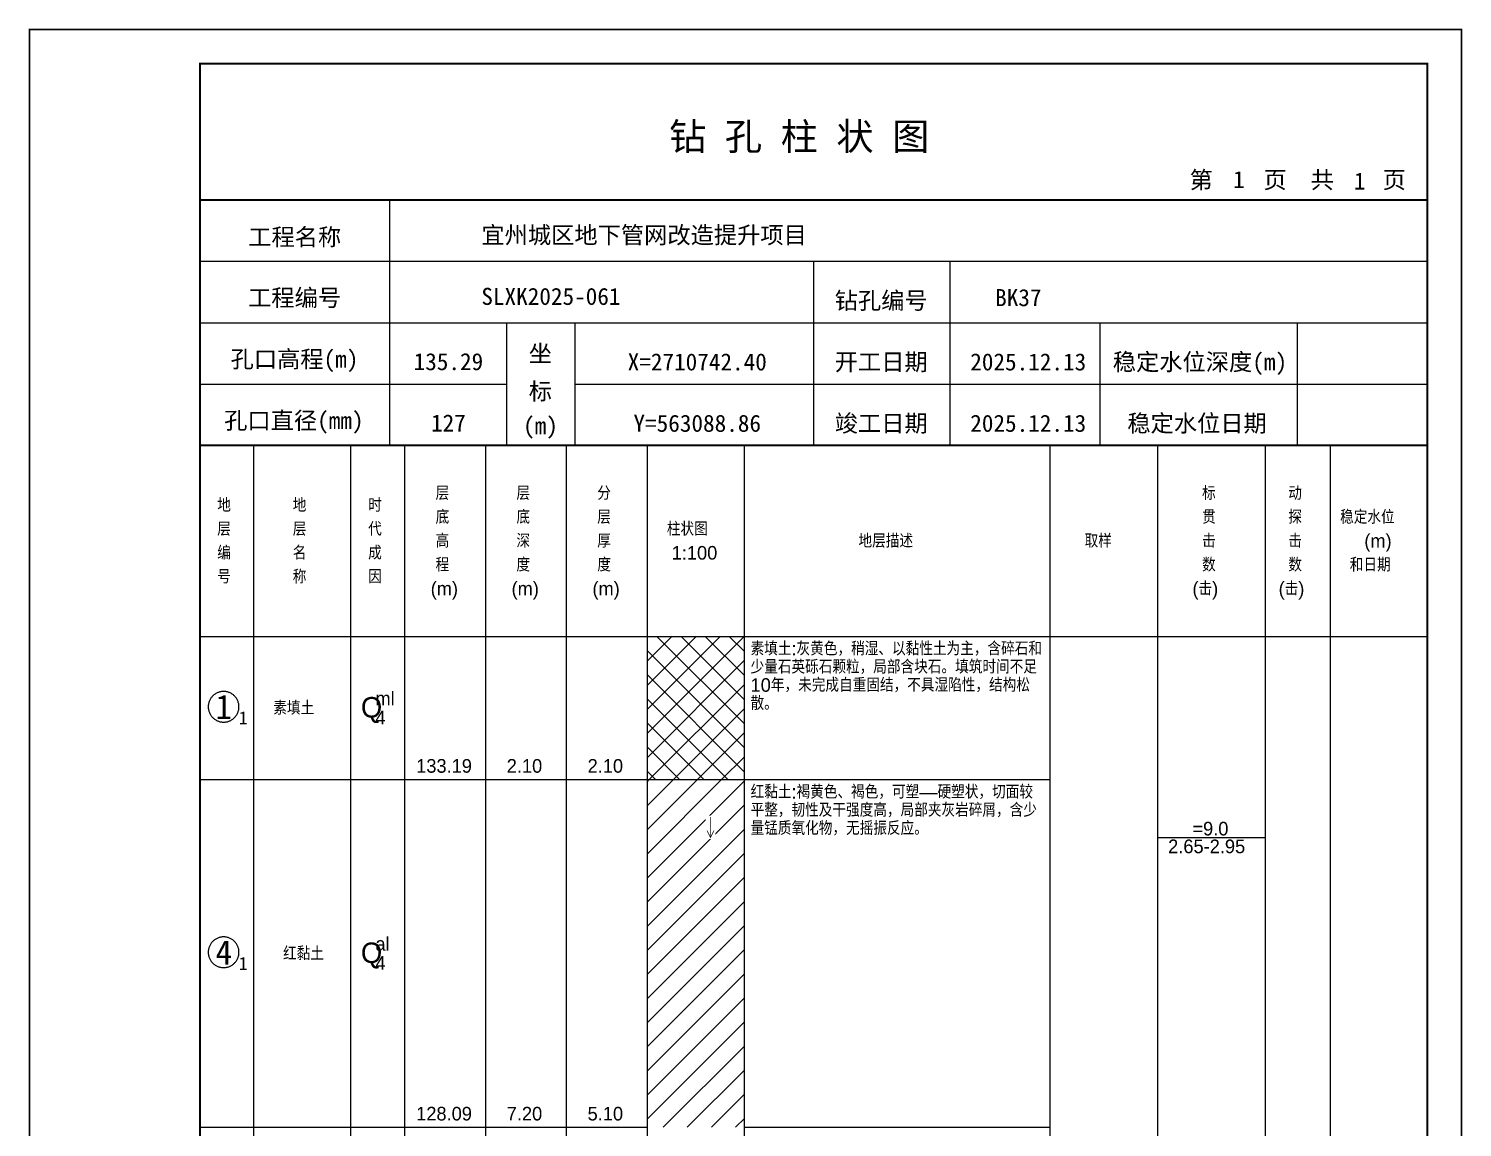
# Model space of a CAD drawing. Header units: millimetres. Extents: x 12489 to 89920, y 4630 to 4927.
# Drawn here: x 20409.3 to 20619.6, y 4765.7 to 4926.8 of the extents above; entities that cross this region are included whole.
import ezdxf
from ezdxf.enums import TextEntityAlignment as Align

# ---------------------------------------------------------------- set-up
doc = ezdxf.new("R2010")
doc.units = ezdxf.units.MM
doc.layers.add('ZZT_TC', color=7, linetype='Continuous')
doc.styles.add('成果图图块', font='', dxfattribs={"height": 2.5})
doc.styles.add('成果图模板', font='')
doc.styles.add('成果图模板标题', font='simhei.ttf')
doc.styles.add('成果图表体', font='Comfont.shx', dxfattribs={"height": 2, "bigfont": 'Hztxt12a.shx'})
doc.styles.get('成果图图块').set_extended_font_data('FangSong_GB2312')
doc.styles.get('成果图模板').set_extended_font_data('FangSong_GB2312')

# ---------------------------------------------------------------- blocks, each defined once
blk = doc.blocks.new('DCBH-1-1-979', base_point=(0.3, -0.11))
at = {"layer": 'ZZT_TC', "color": 7}
blk.add_polyline3d([(-0.19, 2.31, 0), (-0.3, 2.31, 0), (-0.41, 2.3, 0), (-0.52, 2.29, 0), (-0.63, 2.27, 0), (-0.73, 2.24, 0), (-0.84, 2.21, 0), (-0.95, 2.18, 0), (-1.05, 2.14, 0), (-1.15, 2.09, 0), (-1.25, 2.04, 0), (-1.35, 1.99, 0), (-1.44, 1.93, 0), (-1.53, 1.87, 0), (-1.62, 1.8, 0), (-1.7, 1.73, 0), (-1.78, 1.65, 0), (-1.86, 1.57, 0), (-1.93, 1.49, 0), (-2, 1.4, 0), (-2.06, 1.31, 0), (-2.12, 1.22, 0), (-2.17, 1.12, 0), (-2.22, 1.02, 0), (-2.27, 0.92, 0), (-2.31, 0.82, 0), (-2.34, 0.71, 0), (-2.37, 0.61, 0), (-2.4, 0.5, 0), (-2.41, 0.39, 0), (-2.43, 0.28, 0), (-2.44, 0.17, 0), (-2.44, 0.06, 0), (-2.44, -0.05, 0), (-2.43, -0.16, 0), (-2.41, -0.27, 0), (-2.4, -0.38, 0), (-2.37, -0.49, 0), (-2.34, -0.6, 0), (-2.31, -0.7, 0), (-2.27, -0.8, 0), (-2.22, -0.9, 0), (-2.17, -1, 0), (-2.12, -1.1, 0), (-2.06, -1.19, 0), (-2, -1.28, 0), (-1.93, -1.37, 0), (-1.86, -1.45, 0), (-1.78, -1.53, 0), (-1.7, -1.61, 0), (-1.62, -1.68, 0), (-1.53, -1.75, 0), (-1.44, -1.81, 0), (-1.35, -1.87, 0), (-1.25, -1.93, 0), (-1.15, -1.98, 0), (-1.05, -2.02, 0), (-0.95, -2.06, 0), (-0.84, -2.1, 0), (-0.73, -2.13, 0), (-0.63, -2.15, 0), (-0.52, -2.17, 0), (-0.41, -2.18, 0), (-0.3, -2.19, 0), (-0.19, -2.19, 0), (-0.08, -2.19, 0), (0.03, -2.18, 0), (0.14, -2.17, 0), (0.25, -2.15, 0), (0.36, -2.13, 0), (0.47, -2.1, 0), (0.57, -2.06, 0), (0.67, -2.02, 0), (0.77, -1.98, 0), (0.87, -1.93, 0), (0.97, -1.87, 0), (1.06, -1.81, 0), (1.15, -1.75, 0), (1.24, -1.68, 0), (1.32, -1.61, 0), (1.4, -1.53, 0), (1.48, -1.45, 0), (1.55, -1.37, 0), (1.62, -1.28, 0), (1.68, -1.19, 0), (1.74, -1.1, 0), (1.8, -1, 0), (1.85, -0.9, 0), (1.89, -0.8, 0), (1.93, -0.7, 0), (1.97, -0.6, 0), (2, -0.49, 0), (2.02, -0.38, 0), (2.04, -0.27, 0), (2.05, -0.16, 0), (2.06, -0.05, 0), (2.06, 0.06, 0), (2.06, 0.17, 0), (2.05, 0.28, 0), (2.04, 0.39, 0), (2.02, 0.5, 0), (2, 0.61, 0), (1.97, 0.71, 0), (1.93, 0.82, 0), (1.89, 0.92, 0), (1.85, 1.02, 0), (1.8, 1.12, 0), (1.74, 1.22, 0), (1.68, 1.31, 0), (1.62, 1.4, 0), (1.55, 1.49, 0), (1.48, 1.57, 0), (1.4, 1.65, 0), (1.32, 1.73, 0), (1.24, 1.8, 0), (1.15, 1.87, 0), (1.06, 1.93, 0), (0.97, 1.99, 0), (0.87, 2.04, 0), (0.77, 2.09, 0), (0.67, 2.14, 0), (0.57, 2.18, 0), (0.47, 2.21, 0), (0.36, 2.24, 0), (0.25, 2.27, 0), (0.14, 2.29, 0), (0.03, 2.3, 0), (-0.08, 2.31, 0), (-0.19, 2.31, 0)], dxfattribs=at)
at = {"style": '成果图图块'}
blk.add_text('1', height=3.57, dxfattribs=at).set_placement((-0.16, -1.74), align=Align.CENTER)
blk.add_text('1', height=1.91, dxfattribs=at).set_placement((2.03, -2.53))
blk = doc.blocks.new('DCBH-1-1-980', base_point=(0.3, -0.11))
at = {"layer": 'ZZT_TC', "color": 7}
blk.add_polyline3d([(-0.19, 2.31, 0), (-0.3, 2.31, 0), (-0.41, 2.3, 0), (-0.52, 2.29, 0), (-0.63, 2.27, 0), (-0.73, 2.24, 0), (-0.84, 2.21, 0), (-0.95, 2.18, 0), (-1.05, 2.14, 0), (-1.15, 2.09, 0), (-1.25, 2.04, 0), (-1.35, 1.99, 0), (-1.44, 1.93, 0), (-1.53, 1.87, 0), (-1.62, 1.8, 0), (-1.7, 1.73, 0), (-1.78, 1.65, 0), (-1.86, 1.57, 0), (-1.93, 1.49, 0), (-2, 1.4, 0), (-2.06, 1.31, 0), (-2.12, 1.22, 0), (-2.17, 1.12, 0), (-2.22, 1.02, 0), (-2.27, 0.92, 0), (-2.31, 0.82, 0), (-2.34, 0.71, 0), (-2.37, 0.61, 0), (-2.4, 0.5, 0), (-2.41, 0.39, 0), (-2.43, 0.28, 0), (-2.44, 0.17, 0), (-2.44, 0.06, 0), (-2.44, -0.05, 0), (-2.43, -0.16, 0), (-2.41, -0.27, 0), (-2.4, -0.38, 0), (-2.37, -0.49, 0), (-2.34, -0.6, 0), (-2.31, -0.7, 0), (-2.27, -0.8, 0), (-2.22, -0.9, 0), (-2.17, -1, 0), (-2.12, -1.1, 0), (-2.06, -1.19, 0), (-2, -1.28, 0), (-1.93, -1.37, 0), (-1.86, -1.45, 0), (-1.78, -1.53, 0), (-1.7, -1.61, 0), (-1.62, -1.68, 0), (-1.53, -1.75, 0), (-1.44, -1.81, 0), (-1.35, -1.87, 0), (-1.25, -1.93, 0), (-1.15, -1.98, 0), (-1.05, -2.02, 0), (-0.95, -2.06, 0), (-0.84, -2.1, 0), (-0.73, -2.13, 0), (-0.63, -2.15, 0), (-0.52, -2.17, 0), (-0.41, -2.18, 0), (-0.3, -2.19, 0), (-0.19, -2.19, 0), (-0.08, -2.19, 0), (0.03, -2.18, 0), (0.14, -2.17, 0), (0.25, -2.15, 0), (0.36, -2.13, 0), (0.47, -2.1, 0), (0.57, -2.06, 0), (0.67, -2.02, 0), (0.77, -1.98, 0), (0.87, -1.93, 0), (0.97, -1.87, 0), (1.06, -1.81, 0), (1.15, -1.75, 0), (1.24, -1.68, 0), (1.32, -1.61, 0), (1.4, -1.53, 0), (1.48, -1.45, 0), (1.55, -1.37, 0), (1.62, -1.28, 0), (1.68, -1.19, 0), (1.74, -1.1, 0), (1.8, -1, 0), (1.85, -0.9, 0), (1.89, -0.8, 0), (1.93, -0.7, 0), (1.97, -0.6, 0), (2, -0.49, 0), (2.02, -0.38, 0), (2.04, -0.27, 0), (2.05, -0.16, 0), (2.06, -0.05, 0), (2.06, 0.06, 0), (2.06, 0.17, 0), (2.05, 0.28, 0), (2.04, 0.39, 0), (2.02, 0.5, 0), (2, 0.61, 0), (1.97, 0.71, 0), (1.93, 0.82, 0), (1.89, 0.92, 0), (1.85, 1.02, 0), (1.8, 1.12, 0), (1.74, 1.22, 0), (1.68, 1.31, 0), (1.62, 1.4, 0), (1.55, 1.49, 0), (1.48, 1.57, 0), (1.4, 1.65, 0), (1.32, 1.73, 0), (1.24, 1.8, 0), (1.15, 1.87, 0), (1.06, 1.93, 0), (0.97, 1.99, 0), (0.87, 2.04, 0), (0.77, 2.09, 0), (0.67, 2.14, 0), (0.57, 2.18, 0), (0.47, 2.21, 0), (0.36, 2.24, 0), (0.25, 2.27, 0), (0.14, 2.29, 0), (0.03, 2.3, 0), (-0.08, 2.31, 0), (-0.19, 2.31, 0)], dxfattribs=at)
at = {"style": '成果图图块'}
blk.add_text('4', height=3.57, dxfattribs=at).set_placement((-0.16, -1.74), align=Align.CENTER)
blk.add_text('1', height=1.91, dxfattribs=at).set_placement((2.03, -2.53))
blk = doc.blocks.new('zztSLbg.dwg', base_point=(0.5, 0))
blk.add_wipeout([(-0.2, -0.2), (1.2, -0.2), (1.2, 3.2), (-0.2, 3.2)])
at = {"color": 7, "const_width": 0.1}
for points in [[(0.5, 3), (0.5, 0)], [(0, 1), (0.5, 0), (1, 1)]]:
    blk.add_lwpolyline(points, dxfattribs=at)
blk = doc.blocks.new('钻孔柱状图路桥昇龙制图梁世成校核莫家里.dwg37', base_point=(25, 236))
for p, q in [((52.82, 236), (52.82, 272)), ((25, 263), (205, 263)), ((115, 236), (115, 263)), ((135, 236), (135, 263)), ((25, 254), (205, 254)), ((70, 236), (70, 254)), ((80, 236), (80, 254)), ((157, 236), (157, 254)), ((185.95, 236), (185.95, 254)), ((25, 245), (70, 245)), ((80, 245), (205, 245))]:
    blk.add_line(p, q)
for points, const_width in [([(0, 0), (210, 0), (210, 297), (0, 297)], 0.25), ([(25, 5), (205, 5), (205, 292), (25, 292)], 0.3)]:
    blk.add_lwpolyline(points, close=True, dxfattribs=dict(const_width=const_width))
at = {"const_width": 0.3}
for points in [[(25, 272), (205, 272)], [(25, 236), (205, 236)]]:
    blk.add_lwpolyline(points, dxfattribs=at)
for s, height, style, p in [('钻 孔 柱 状 图', 4, '成果图模板标题', (93.8, 279.31)), ('第', 2.5, '成果图模板', (170.12, 273.7)), ('页', 2.5, '成果图模板', (180.96, 273.7)), ('共', 2.5, '成果图模板', (187.88, 273.7)), ('页', 2.5, '成果图模板', (198.44, 273.7)), ('工程名称', 2.5, '成果图模板', (32.07, 265.32)), ('宜州城区地下管网改造提升项目', 2.5, '成果图模板', (66.26, 265.61)), ('工程编号', 2.5, '成果图模板', (32.05, 256.41)), ('SLXK2025-061', 2.5, '成果图模板', (66.26, 256.61)), ('钻孔编号', 2.5, '成果图模板', (118.08, 256)), ('BK37', 2.5, '成果图模板', (141.61, 256.43)), ('孔口高程(m)', 2.5, '成果图模板', (29.48, 247.41)), ('坐', 2.5, '成果图模板', (73.21, 248.24)), ('开工日期', 2.5, '成果图模板', (118.08, 247)), ('稳定水位深度(m)', 2.5, '成果图模板', (158.86, 247)), ('标', 2.5, '成果图模板', (73.21, 242.7)), ('孔口直径(mm)', 2.5, '成果图模板', (28.54, 238.41)), ('(m) ', 2.5, '成果图模板', (72.38, 237.65)), ('竣工日期', 2.5, '成果图模板', (118.08, 238)), ('稳定水位日期', 2.5, '成果图模板', (160.99, 238))]:
    blk.add_text(s, height=height, dxfattribs=dict(style=style)).set_placement(p)
at = {"style": '成果图模板'}
for s, p in [('1', (177.35, 273.74)), ('1', (195.08, 273.53)), ('135.29', (61.43, 247.04)), ('X=2710742.40', (97.92, 247)), ('2025.12.13', (146.46, 247)), ('127', (61.43, 238.04)), ('Y=563088.86', (97.92, 238)), ('2025.12.13', (146.46, 238))]:
    blk.add_text(s, height=2.5, dxfattribs=at).set_placement(p, align=Align.CENTER)

msp = doc.modelspace()

# ---------------------------------------------------------------- hatches: boundary and pattern name
at = {"linetype": 'Continuous'}
h = msp.add_hatch(dxfattribs=at)
h.set_pattern_fill('GKSTT', scale=0.5, style=0, pattern_type=2)
h.set_pattern_definition([(45, (0, 0), (-1.76776695, 1.76776695), []), (135, (0, 0), (-1.76776695, -1.76776695), [])])
h.paths.add_polyline_path([(20500.06, 4816.71), (20514.29, 4816.71), (20514.29, 4837.71), (20500.06, 4837.71)])
h = msp.add_hatch(dxfattribs=at)
h.set_pattern_fill('GKNXT', scale=0.5, style=0, pattern_type=2)
h.set_pattern_definition([(45, (0, 0), (-1.76776695, 1.76776695), [])])
h.paths.add_polyline_path([(20500.06, 4765.71), (20514.29, 4765.71), (20514.29, 4816.71), (20500.06, 4816.71)])

# ---------------------------------------------------------------- linework, layer by layer
at = {"color": 0}
for p, q in [((20434.45, 4837.71), (20442.35, 4837.71)), ((20434.45, 4816.71), (20434.45, 4837.71)), ((20442.35, 4816.71), (20442.35, 4837.71)), ((20434.45, 4816.71), (20442.35, 4816.71)), ((20434.45, 4816.71), (20442.35, 4816.71)), ((20434.45, 4765.71), (20434.45, 4816.71)), ((20442.35, 4765.71), (20442.35, 4816.71)), ((20434.45, 4765.71), (20442.35, 4765.71))]:
    msp.add_line(p, q, dxfattribs=at)
for points in [[(20434.45, 4865.71), (20442.35, 4865.71)], [(20434.45, 4837.71), (20434.45, 4865.71)], [(20442.35, 4837.71), (20442.35, 4865.71)], [(20442.35, 4865.71), (20456.58, 4865.71)], [(20442.35, 4837.71), (20442.35, 4865.71)], [(20456.58, 4837.71), (20456.58, 4865.71)], [(20456.58, 4865.71), (20464.49, 4865.71)], [(20456.58, 4837.71), (20456.58, 4865.71)], [(20464.49, 4837.71), (20464.49, 4865.71)], [(20464.49, 4865.71), (20476.35, 4865.71)], [(20464.49, 4837.71), (20464.49, 4865.71)], [(20476.35, 4837.71), (20476.35, 4865.71)], [(20476.35, 4865.71), (20488.2, 4865.71)], [(20476.35, 4837.71), (20476.35, 4865.71)], [(20488.2, 4837.71), (20488.2, 4865.71)], [(20488.2, 4865.71), (20500.06, 4865.71)], [(20488.2, 4837.71), (20488.2, 4865.71)], [(20500.06, 4837.71), (20500.06, 4865.71)], [(20500.06, 4865.71), (20514.29, 4865.71)], [(20500.06, 4837.71), (20500.06, 4865.71)], [(20514.29, 4837.71), (20514.29, 4865.71)], [(20514.29, 4865.71), (20559.11, 4865.71)], [(20514.29, 4837.71), (20514.29, 4865.71)], [(20559.11, 4837.71), (20559.11, 4865.71)], [(20559.11, 4865.71), (20574.92, 4865.71)], [(20559.11, 4837.71), (20559.11, 4865.71)], [(20574.92, 4837.71), (20574.92, 4865.71)], [(20574.92, 4865.71), (20590.73, 4865.71)], [(20574.92, 4837.71), (20574.92, 4865.71)], [(20590.73, 4837.71), (20590.73, 4865.71)], [(20590.73, 4865.71), (20600.22, 4865.71)], [(20590.73, 4837.71), (20590.73, 4865.71)], [(20600.22, 4837.71), (20600.22, 4865.71)], [(20600.22, 4865.71), (20614.45, 4865.71)], [(20600.22, 4837.71), (20600.22, 4865.71)], [(20614.45, 4837.71), (20614.45, 4865.71)], [(20434.45, 4837.71), (20442.35, 4837.71)], [(20434.45, 4643.71), (20434.45, 4837.71)], [(20434.45, 4837.71), (20442.35, 4837.71)], [(20442.35, 4643.71), (20442.35, 4837.71)], [(20442.35, 4837.71), (20456.58, 4837.71)], [(20442.35, 4643.71), (20442.35, 4837.71)], [(20442.35, 4837.71), (20456.58, 4837.71)], [(20442.35, 4837.71), (20456.58, 4837.71)], [(20442.35, 4816.71), (20442.35, 4837.71)], [(20456.58, 4643.71), (20456.58, 4837.71)], [(20456.58, 4816.71), (20456.58, 4837.71)], [(20456.58, 4837.71), (20464.49, 4837.71)], [(20456.58, 4643.71), (20456.58, 4837.71)], [(20456.58, 4837.71), (20464.49, 4837.71)], [(20456.58, 4837.71), (20464.49, 4837.71)], [(20456.58, 4816.71), (20456.58, 4837.71)], [(20464.49, 4643.71), (20464.49, 4837.71)], [(20464.49, 4816.71), (20464.49, 4837.71)], [(20464.49, 4837.71), (20476.35, 4837.71)], [(20464.49, 4643.71), (20464.49, 4837.71)], [(20464.49, 4837.71), (20476.35, 4837.71)], [(20464.49, 4837.71), (20476.35, 4837.71)], [(20464.49, 4816.71), (20464.49, 4837.71)], [(20476.35, 4643.71), (20476.35, 4837.71)], [(20476.35, 4816.71), (20476.35, 4837.71)], [(20476.35, 4837.71), (20488.2, 4837.71)], [(20476.35, 4643.71), (20476.35, 4837.71)], [(20476.35, 4837.71), (20488.2, 4837.71)], [(20476.35, 4837.71), (20488.2, 4837.71)], [(20476.35, 4816.71), (20476.35, 4837.71)], [(20488.2, 4643.71), (20488.2, 4837.71)], [(20488.2, 4816.71), (20488.2, 4837.71)], [(20488.2, 4837.71), (20500.06, 4837.71)], [(20488.2, 4643.71), (20488.2, 4837.71)], [(20488.2, 4837.71), (20500.06, 4837.71)], [(20488.2, 4837.71), (20500.06, 4837.71)], [(20488.2, 4816.71), (20488.2, 4837.71)], [(20500.06, 4643.71), (20500.06, 4837.71)], [(20500.06, 4816.71), (20500.06, 4837.71)], [(20500.06, 4837.71), (20514.29, 4837.71)], [(20500.06, 4643.71), (20500.06, 4837.71)], [(20500.06, 4837.71), (20514.29, 4837.71)], [(20514.29, 4643.71), (20514.29, 4837.71)], [(20514.29, 4837.71), (20559.11, 4837.71)], [(20514.29, 4643.71), (20514.29, 4837.71)], [(20514.29, 4837.71), (20559.11, 4837.71)], [(20514.29, 4837.71), (20559.11, 4837.71)], [(20514.29, 4816.71), (20514.29, 4837.71)], [(20559.11, 4643.71), (20559.11, 4837.71)], [(20559.11, 4816.71), (20559.11, 4837.71)], [(20559.11, 4837.71), (20574.92, 4837.71)], [(20559.11, 4643.71), (20559.11, 4837.71)], [(20559.11, 4837.71), (20574.92, 4837.71)], [(20574.92, 4643.71), (20574.92, 4837.71)], [(20574.92, 4837.71), (20590.73, 4837.71)], [(20574.92, 4643.71), (20574.92, 4837.71)], [(20574.92, 4837.71), (20590.73, 4837.71)], [(20590.73, 4643.71), (20590.73, 4837.71)], [(20590.73, 4837.71), (20600.22, 4837.71)], [(20590.73, 4643.71), (20590.73, 4837.71)], [(20590.73, 4837.71), (20600.22, 4837.71)], [(20600.22, 4643.71), (20600.22, 4837.71)], [(20600.22, 4837.71), (20614.45, 4837.71)], [(20600.22, 4643.71), (20600.22, 4837.71)], [(20600.22, 4837.71), (20614.45, 4837.71)], [(20614.45, 4643.71), (20614.45, 4837.71)], [(20442.35, 4816.71), (20456.58, 4816.71)], [(20442.35, 4816.71), (20456.58, 4816.71)], [(20442.35, 4765.71), (20442.35, 4816.71)], [(20456.58, 4765.71), (20456.58, 4816.71)], [(20456.58, 4816.71), (20464.49, 4816.71)], [(20456.58, 4816.71), (20464.49, 4816.71)], [(20456.58, 4765.71), (20456.58, 4816.71)], [(20464.49, 4765.71), (20464.49, 4816.71)], [(20464.49, 4816.71), (20476.35, 4816.71)], [(20464.49, 4816.71), (20476.35, 4816.71)], [(20464.49, 4765.71), (20464.49, 4816.71)], [(20476.35, 4765.71), (20476.35, 4816.71)], [(20476.35, 4816.71), (20488.2, 4816.71)], [(20476.35, 4816.71), (20488.2, 4816.71)], [(20476.35, 4765.71), (20476.35, 4816.71)], [(20488.2, 4765.71), (20488.2, 4816.71)], [(20488.2, 4816.71), (20500.06, 4816.71)], [(20488.2, 4816.71), (20500.06, 4816.71)], [(20488.2, 4765.71), (20488.2, 4816.71)], [(20500.06, 4765.71), (20500.06, 4816.71)], [(20514.29, 4816.71), (20559.11, 4816.71)], [(20514.29, 4816.71), (20559.11, 4816.71)], [(20514.29, 4765.71), (20514.29, 4816.71)], [(20559.11, 4765.71), (20559.11, 4816.71)], [(20574.92, 4808.21), (20590.73, 4808.21)], [(20442.35, 4765.71), (20456.58, 4765.71)], [(20456.58, 4765.71), (20464.49, 4765.71)], [(20464.49, 4765.71), (20476.35, 4765.71)], [(20476.35, 4765.71), (20488.2, 4765.71)], [(20488.2, 4765.71), (20500.06, 4765.71)], [(20514.29, 4765.71), (20559.11, 4765.71)]]:
    msp.add_lwpolyline(points, dxfattribs=at)
at = {"color": 7, "flags": 128}
msp.add_lwpolyline([(20500.06, 4816.71), (20514.29, 4816.71)], dxfattribs=at)

# ---------------------------------------------------------------- block references
for name, p in [('DCBH-1-1-979', (20438.4, 4827.21)), ('DCBH-1-1-980', (20438.4, 4791.21))]:
    msp.add_blockref(name, p)

# ---------------------------------------------------------------- texts
at = {"color": 0, "style": '成果图表体'}
for s, height, p in [('层', 2, (20469, 4857.71)), ('层', 2, (20480.85, 4857.71)), ('分', 2, (20492.71, 4857.71)), ('标', 2, (20581.41, 4857.71)), ('动', 2, (20594.05, 4857.71)), ('地', 2, (20436.98, 4855.96)), ('地', 2, (20448.05, 4855.96)), ('时', 2, (20459.11, 4855.96)), ('底', 2, (20469, 4854.21)), ('底', 2, (20480.85, 4854.21)), ('层', 2, (20492.71, 4854.21)), ('贯', 2, (20581.41, 4854.21)), ('探', 2, (20594.05, 4854.21)), ('稳定水位', 2, (20601.65, 4854.21)), ('层', 2, (20436.98, 4852.46)), ('层', 2, (20448.05, 4852.46)), ('代', 2, (20459.11, 4852.46)), ('高', 2, (20469, 4850.71)), ('深', 2, (20480.85, 4850.71)), ('厚', 2, (20492.71, 4850.71)), ('柱状图', 2, (20502.91, 4852.46)), ('地层描述', 2, (20531.02, 4850.71)), ('取样', 2, (20564.18, 4850.71)), ('击', 2, (20581.41, 4850.71)), ('击', 2, (20594.05, 4850.71)), ('(m)', 2, (20605.2, 4850.71)), ('编', 2, (20436.98, 4848.96)), ('名', 2, (20448.05, 4848.96)), ('成', 2, (20459.11, 4848.96)), ('1:100', 2, (20503.62, 4848.96)), ('程', 2, (20469, 4847.21)), ('度', 2, (20480.85, 4847.21)), ('度', 2, (20492.71, 4847.21)), ('数', 2, (20581.41, 4847.21)), ('数', 2, (20594.05, 4847.21)), ('和日期', 2, (20603.07, 4847.21)), ('号', 2, (20436.98, 4845.46)), ('称', 2, (20448.05, 4845.46)), ('因', 2, (20459.11, 4845.46)), ('(m)', 2, (20468.28, 4843.71)), ('(m)', 2, (20480.14, 4843.71)), ('(m)', 2, (20492, 4843.71)), ('(击)', 2, (20579.99, 4843.71)), ('(击)', 2, (20592.63, 4843.71)), ('ml', 2, (20460.18, 4827.61)), ('素填土', 2, (20445.2, 4826.21)), ('Q', 3, (20458.05, 4825.81)), ('4', 2, (20460.18, 4824.81)), ('133.19', 2, (20466.15, 4817.71)), ('2.10', 2, (20479.43, 4817.71)), ('2.10', 2, (20491.29, 4817.71)), ('=9.0', 2, (20579.99, 4808.51)), ('2.65-2.95', 2, (20576.43, 4805.91)), ('al', 2, (20460.18, 4791.61)), ('红黏土', 2, (20446.63, 4790.21)), ('Q', 3, (20458.05, 4789.81)), ('4', 2, (20460.18, 4788.81)), ('128.09', 2, (20466.15, 4766.71)), ('7.20', 2, (20479.43, 4766.71)), ('5.10', 2, (20491.29, 4766.71))]:
    msp.add_text(s, height=height, dxfattribs=at).set_placement(p)
at = {"color": 0, "char_height": 2, "width": 43.0292, "attachment_point": 1, "line_spacing_factor": 0.8, "style": '成果图表体'}
for s, insert in [('素填土:灰黄色，稍湿、以黏性土为主，含碎石和少量石英砾石颗粒，局部含块石。填筑时间不足10年，未完成自重固结，不具湿陷性，结构松散。', (20515.19, 4836.91)), ('红黏土:褐黄色、褐色，可塑—硬塑状，切面较平整，韧性及干强度高，局部夹灰岩碎屑，含少量锰质氧化物，无摇振反应。', (20515.19, 4815.91))]:
    msp.add_mtext(s, dxfattribs=dict(at, insert=insert))

# ---------------------------------------------------------------- next in the draw order: block references
msp.add_blockref('zztSLbg.dwg', (20509.31, 4808.21))

# ---------------------------------------------------------------- next in the draw order: block references
msp.add_blockref('钻孔柱状图路桥昇龙制图梁世成校核莫家里.dwg37', (20434.45, 4865.71))

doc.saveas('drawing.dxf')
